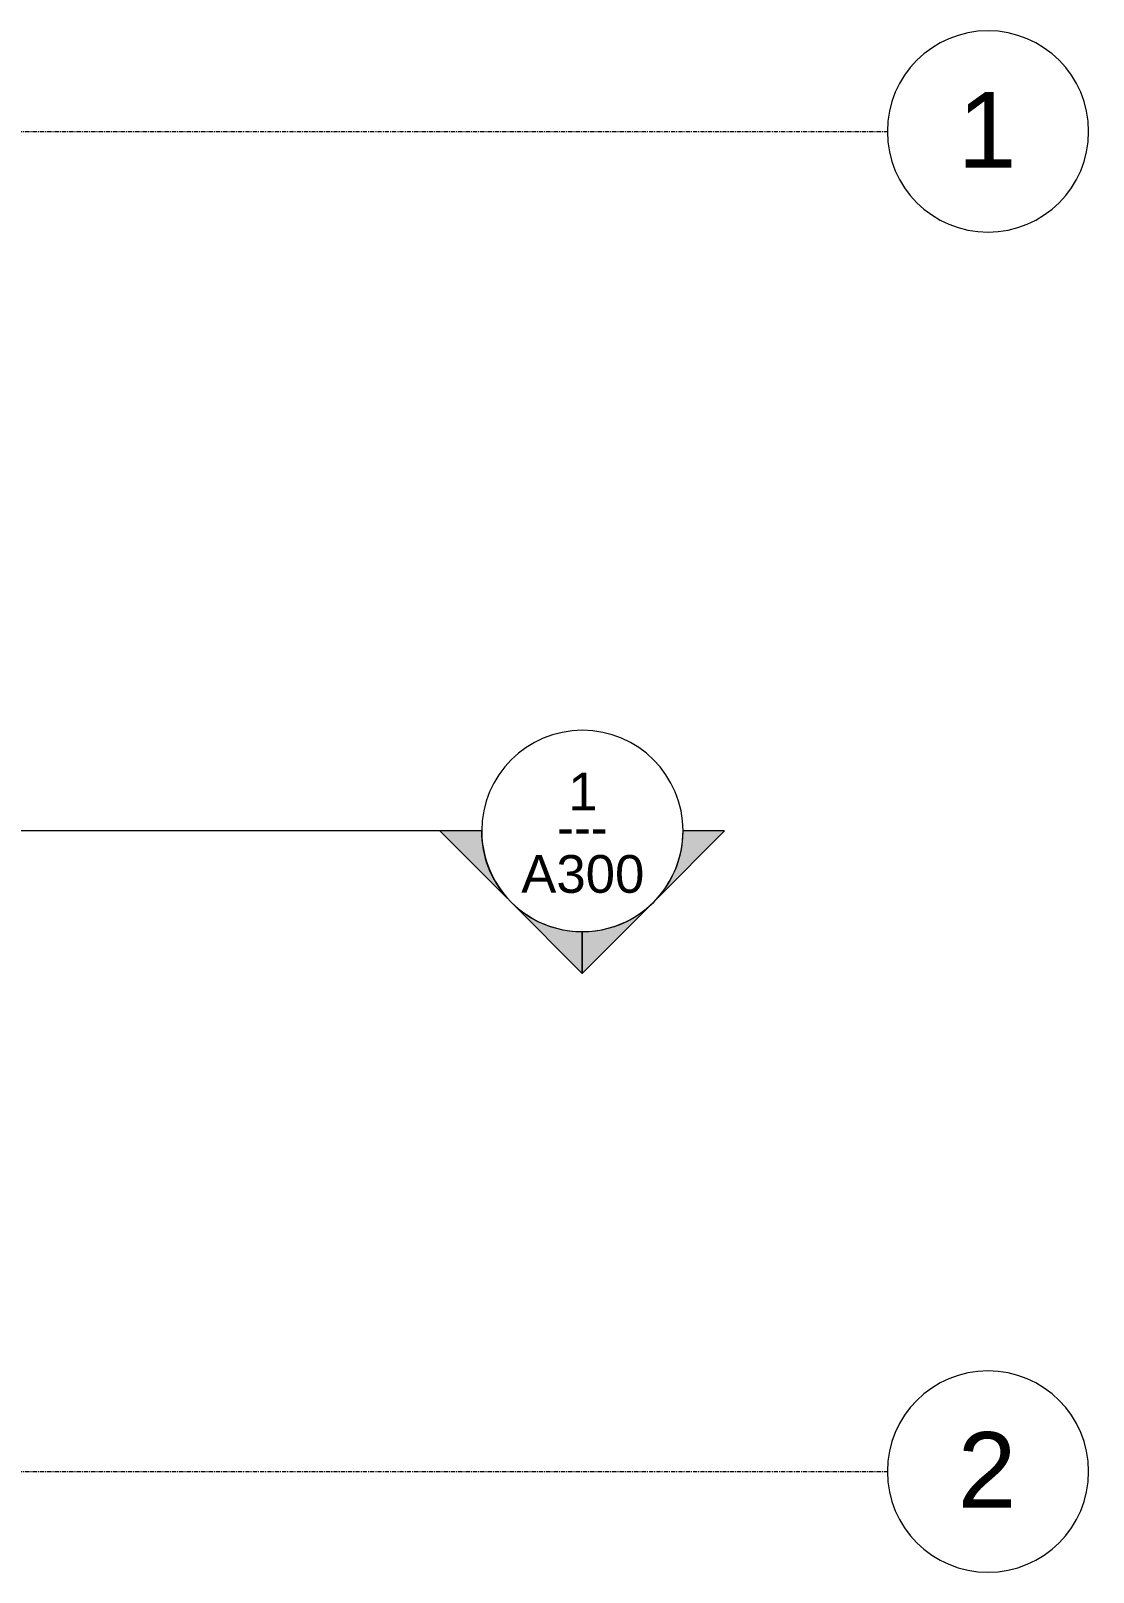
# Model space of a CAD drawing. Header units: inches. Extents: x 12491 to 13453, y 1800 to 2543.
# Drawn here: x 13326.1 to 13452.7, y 2108.4 to 2292.1 of the extents above; entities that cross this region are included whole.
import ezdxf

# ---------------------------------------------------------------- set-up
doc = ezdxf.new("R2010")
doc.units = ezdxf.units.IN
doc.header["$MEASUREMENT"] = 0
doc.linetypes.add('Grid Line 1_2_', pattern=[0.875, 0.5, -0.125, 0.125, -0.125])
for name, color, linetype, lineweight in [('G-ANNO-SYMB', 111, 'Continuous', 9), ('S-GRID-1', 1, 'Grid Line 1_2_', 9), ('S-GRID-IDEN', 1, 'Continuous', 9)]:
    doc.layers.add(name, color=color, linetype=linetype, lineweight=lineweight)
doc.styles.add('Arial', font='arial.ttf', dxfattribs={"height": 4.5})
doc.styles.add('Arial_1', font='arial.ttf', dxfattribs={"height": 9})
doc.styles.add('Century Gothic', font='ufonts.com_century-gothic.ttf', dxfattribs={"height": 4.5})

# ---------------------------------------------------------------- blocks, each defined once
blk = doc.blocks.new('Grid - Grid Head - Circle-50561-FLOOR PLAN - ROOF _SUPERIMPOSED OVER 1ST FLOOR_')
at = {"layer": 'S-GRID-IDEN'}
for start, end in [(360, 180), (180, 360)]:
    blk.add_arc((0, 0), 0.25, start, end, dxfattribs=at)
blk = doc.blocks.new('Section - Section Head - Filled-22785-FLOOR PLAN - ROOF _SUPERIMPOSED OVER 1ST FLOOR_')
at = {"layer": 'G-ANNO-SYMB'}
h = blk.add_hatch(color=256, dxfattribs=at)
edge = h.paths.add_edge_path(flags=0)
edge.add_line((-0.4268, 0.1768), (-0.25, 0.3536))
edge.add_line((-0.25, 0.3536), (-0.25, 0.25))
edge.add_arc((-0.25, 0), 0.25, 90, 135)
h = blk.add_hatch(color=256, dxfattribs=at)
edge = h.paths.add_edge_path(flags=0)
edge.add_arc((-0.25, 0), 0.25, 45, 90)
edge.add_line((-0.25, 0.25), (-0.25, 0.3536))
edge.add_line((-0.25, 0.3536), (-0.0732, 0.1768))
h = blk.add_hatch(color=256, dxfattribs=at)
edge = h.paths.add_edge_path(flags=0)
edge.add_arc((-0.25, 0), 0.2503, 137.9216, 180)
edge.add_line((-0.5003, 0), (-0.6036, 0))
edge.add_line((-0.6036, 0), (-0.4358, 0.1678))
h = blk.add_hatch(color=256, dxfattribs=at)
edge = h.paths.add_edge_path(flags=0)
edge.add_line((-0.0642, 0.1678), (0.1036, 0))
edge.add_line((0.1036, 0), (0.0003, 0))
edge.add_arc((-0.25, 0), 0.2503, 0, 42.0784)
for p, q in [((-0.25, 0.3536), (-0.4268, 0.1768)), ((-0.25, 0.25), (-0.25, 0.3536)), ((-0.0732, 0.1768), (-0.25, 0.3536)), ((-0.25, 0.3536), (-0.25, 0.25)), ((-0.4358, 0.1678), (-0.6036, 0)), ((0.1036, 0), (-0.0642, 0.1678)), ((-0.6036, 0), (-0.5003, 0)), ((0.0003, 0), (0.1036, 0))]:
    blk.add_line(p, q, dxfattribs=at)
for centre, radius, start, end in [((-0.2503, 0), 0.25, 360, 180), ((-0.25, 0), 0.25, 90, 135), ((-0.25, 0), 0.25, 45, 90), ((-0.25, 0), 0.2503, 137.9216, 180), ((-0.25, 0), 0.2503, 0, 42.0784), ((-0.2503, 0), 0.25, 180, 360)]:
    blk.add_arc(centre, radius, start, end, dxfattribs=at)

msp = doc.modelspace()

# ---------------------------------------------------------------- linework, layer by layer
at = {"layer": 'G-ANNO-SYMB'}
msp.add_line((13379.82, 2196.71), (12539.02, 2196.71), dxfattribs=at)
at = {"layer": 'S-GRID-1'}
for p, q in [((12490.65, 2280.09), (13428.19, 2280.09)), ((12490.65, 2120.36), (13428.19, 2120.36))]:
    msp.add_line(p, q, dxfattribs=at)

# ---------------------------------------------------------------- block references
at = {"layer": 'G-ANNO-SYMB', "xscale": 47.99999999999997, "yscale": 47.99999999999997, "zscale": 47.99999999999997, "rotation": 180}
msp.add_blockref('Section - Section Head - Filled-22785-FLOOR PLAN - ROOF _SUPERIMPOSED OVER 1ST FLOOR_', (13379.82, 2196.71), dxfattribs=at)
at = {"layer": 'S-GRID-IDEN', "xscale": 47.99999999999997, "yscale": 47.99999999999997, "zscale": 47.99999999999997, "rotation": 269.9999999999996}
for p in [(13440.19, 2280.09), (13440.19, 2120.36)]:
    msp.add_blockref('Grid - Grid Head - Circle-50561-FLOOR PLAN - ROOF _SUPERIMPOSED OVER 1ST FLOOR_', p, dxfattribs=at)

# ---------------------------------------------------------------- texts
at = {"layer": 'G-ANNO-SYMB', "char_height": 4.5, "attachment_point": 1}
for s, insert, width, style in [('1', (13390.16, 2203.66), 4.242, 'Arial'), ('---', (13388.83, 2199.41), 7.7265, 'Century Gothic'), ('A300', (13384.54, 2193.84), 17.877, 'Arial')]:
    msp.add_mtext(s, dxfattribs=dict(at, insert=insert, width=width, style=style))
at = {"layer": 'S-GRID-IDEN', "char_height": 9, "width": 8.484, "attachment_point": 1, "style": 'Arial_1'}
for s, insert in [('1', (13436.58, 2284.78)), ('2', (13436.58, 2125.06))]:
    msp.add_mtext(s, dxfattribs=dict(at, insert=insert))

doc.saveas('drawing.dxf')
